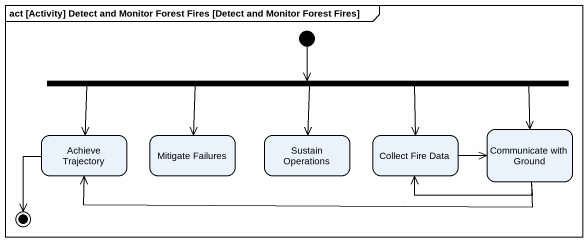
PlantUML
@startuml
mainframe act [Activity] Detect and Monitor Forest Fires [Detect and Monitor Forest Fires]
hide empty description
state fork1 <<fork>>
state "Communicate with Ground" as Communicate_with_Ground
state "Achieve Trajectory" as Achieve_Trajectory
state "Mitigate Failures" as Mitigate_Failures
state "Sustain Operations" as Sustain_Operations
state "Collect Fire Data" as Collect_Fire_Data
[*] --> fork1
fork1 -right-> Communicate_with_Ground
fork1 -left-> Achieve_Trajectory
fork1 --> Mitigate_Failures
fork1 --> Sustain_Operations
fork1 --> Collect_Fire_Data
Communicate_with_Ground -left-> Achieve_Trajectory
Communicate_with_Ground -left-> Collect_Fire_Data
Collect_Fire_Data -right-> Communicate_with_Ground
Achieve_Trajectory --> [*]
@enduml
